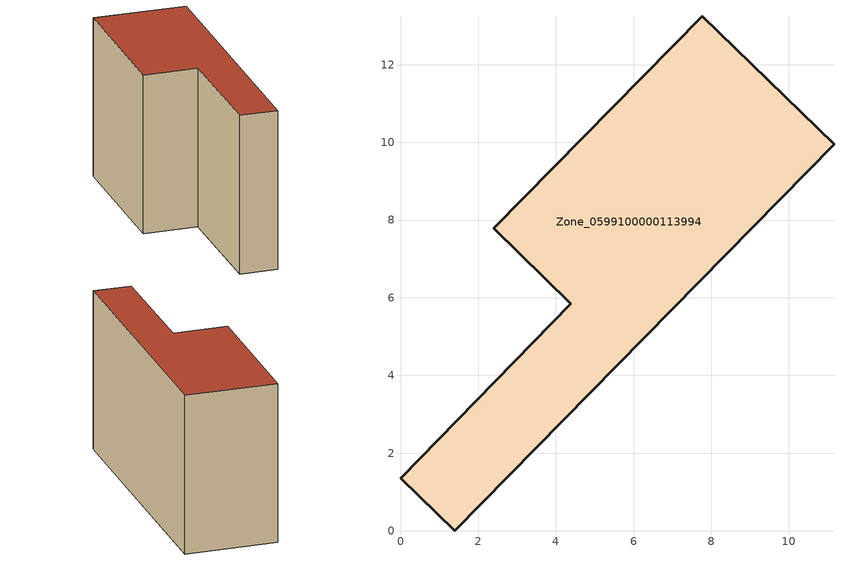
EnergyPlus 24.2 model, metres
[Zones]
Zone_0599100000113994
 floor ground (C_G): 0,1.35 4.38,5.85 2.4,7.79 7.77,13.25 11.16,9.95 1.39,0 z0
 wall outside (C_F): 4.38,5.85 0,1.35 1.39,0 11.16,9.95 7.77,13.25 2.4,7.79 4.38,5.85 z0:8.25
 roof outside (C_R): 7.77,13.25 2.4,7.79 4.38,5.85 0,1.35 1.39,0 11.16,9.95 z8.25
[BUILDING]
Pand.0599100000113994: North Axis=0; Terrain=City; Loads Convergence Tolerance Value=0.04; Temperature Convergence Tolerance Value=0.4; Solar Distribution=FullExterior; Maximum Number of Warmup Days=25; Minimum Number of Warmup Days=1
[Site:Location]
Rotterdam.The.Hague.AP_ZH_NLD Design_Conditions: Latitude=51.96; Longitude=4.45; Time Zone=1; Elevation=-4.5
[SITE:GROUNDTEMPERATURE:BUILDINGSURFACE]
18, 18, 18, 18, 18, 18, 18, 18, 18, 18, 18, 18
[MATERIAL] Thermal Absorptance=0.9; Solar Absorptance=0.7; Visible Absorptance=0.7
Name | Roughness | Thickness | Conductivity | Density | Specific Heat
G.TI.1946 | MediumSmooth | 0.15 | 1 | 540 | 1210
F.TI.1946 | Rough | 0.3 | 0.857143 | 1920 | 840
R.TI.1946 | MediumRough | 0.2 | 0.1 | 1500 | 1000
[CONSTRUCTION]
C_G: G.TI.1946
C_F: F.TI.1946
C_R: R.TI.1946
[ZONE]
Zone_0599100000113994: Type=1; Multiplier=1; Ceiling Height=Autocalculate; Volume=Autocalculate; Floor Area=autocalculate; Part of Total Floor Area=Yes
[ZONEINFILTRATION:DESIGNFLOWRATE]
Infil_Zone_0599100000113994: Zone or ZoneList or Space or SpaceList=Zone_0599100000113994; Schedule=AlwaysOn; Design Flow Rate Calculation Method=Flow/Area; Flow Rate per Floor Area=0.003; Constant Term Coefficient=1; Temperature Term Coefficient=0; Velocity Term Coefficient=0; Velocity Squared Term Coefficient=0
[HVACTEMPLATE:ZONE:IDEALLOADSAIRSYSTEM]
Zone_0599100000113994: Maximum Heating Supply Air Temperature=50; Minimum Cooling Supply Air Temperature=13; Maximum Heating Supply Air Humidity Ratio=0.0156; Minimum Cooling Supply Air Humidity Ratio=0.0077; Heating Limit=NoLimit; Cooling Limit=NoLimit; Dehumidification Control Type=ConstantSensibleHeatRatio; Cooling Sensible Heat Ratio=0.7; Dehumidification Setpoint=60; Humidification Control Type=None; Humidification Setpoint=30; Outdoor Air Method=None; Outdoor Air Flow Rate per Person=0.00944; Outdoor Air Flow Rate per Zone Floor Area=0; Outdoor Air Flow Rate per Zone=0; Demand Controlled Ventilation Type=None; Outdoor Air Economizer Type=NoEconomizer; Heat Recovery Type=None; Sensible Heat Recovery Effectiveness=0.7; Latent Heat Recovery Effectiveness=0.65
[ZONECONTROL:THERMOSTAT]
ThermostatControl_Zone_0599100000113994: Zone or ZoneList=Zone_0599100000113994; Control Type Schedule=DualSetpointControlType; Control 1=Thermostat_Zone_0599100000113994; Temperature Difference Between Cutout And Setpoint=0
[THERMOSTATSETPOINT:DUALSETPOINT]
Thermostat_Zone_0599100000113994: Heating Setpoint Temperature Schedule=HeatingSetpoint_Zone_0599100000113994; Cooling Setpoint Temperature Schedule=CoolingSetpoint_Zone_0599100000113994
[SCHEDULE:COMPACT]
HeatingSetpoint_Zone_0599100000113994: Through: 12/31, For: AllDays, Until: 24:00, 21
CoolingSetpoint_Zone_0599100000113994: Through: 12/31, For: AllDays, Until: 24:00, 24
DualSetpointControlType: Through: 12/31, For: AllDays, Until: 24:00, 4
AlwaysOn: Through: 12/31, For: AllDays, Until: 24:00, 1
